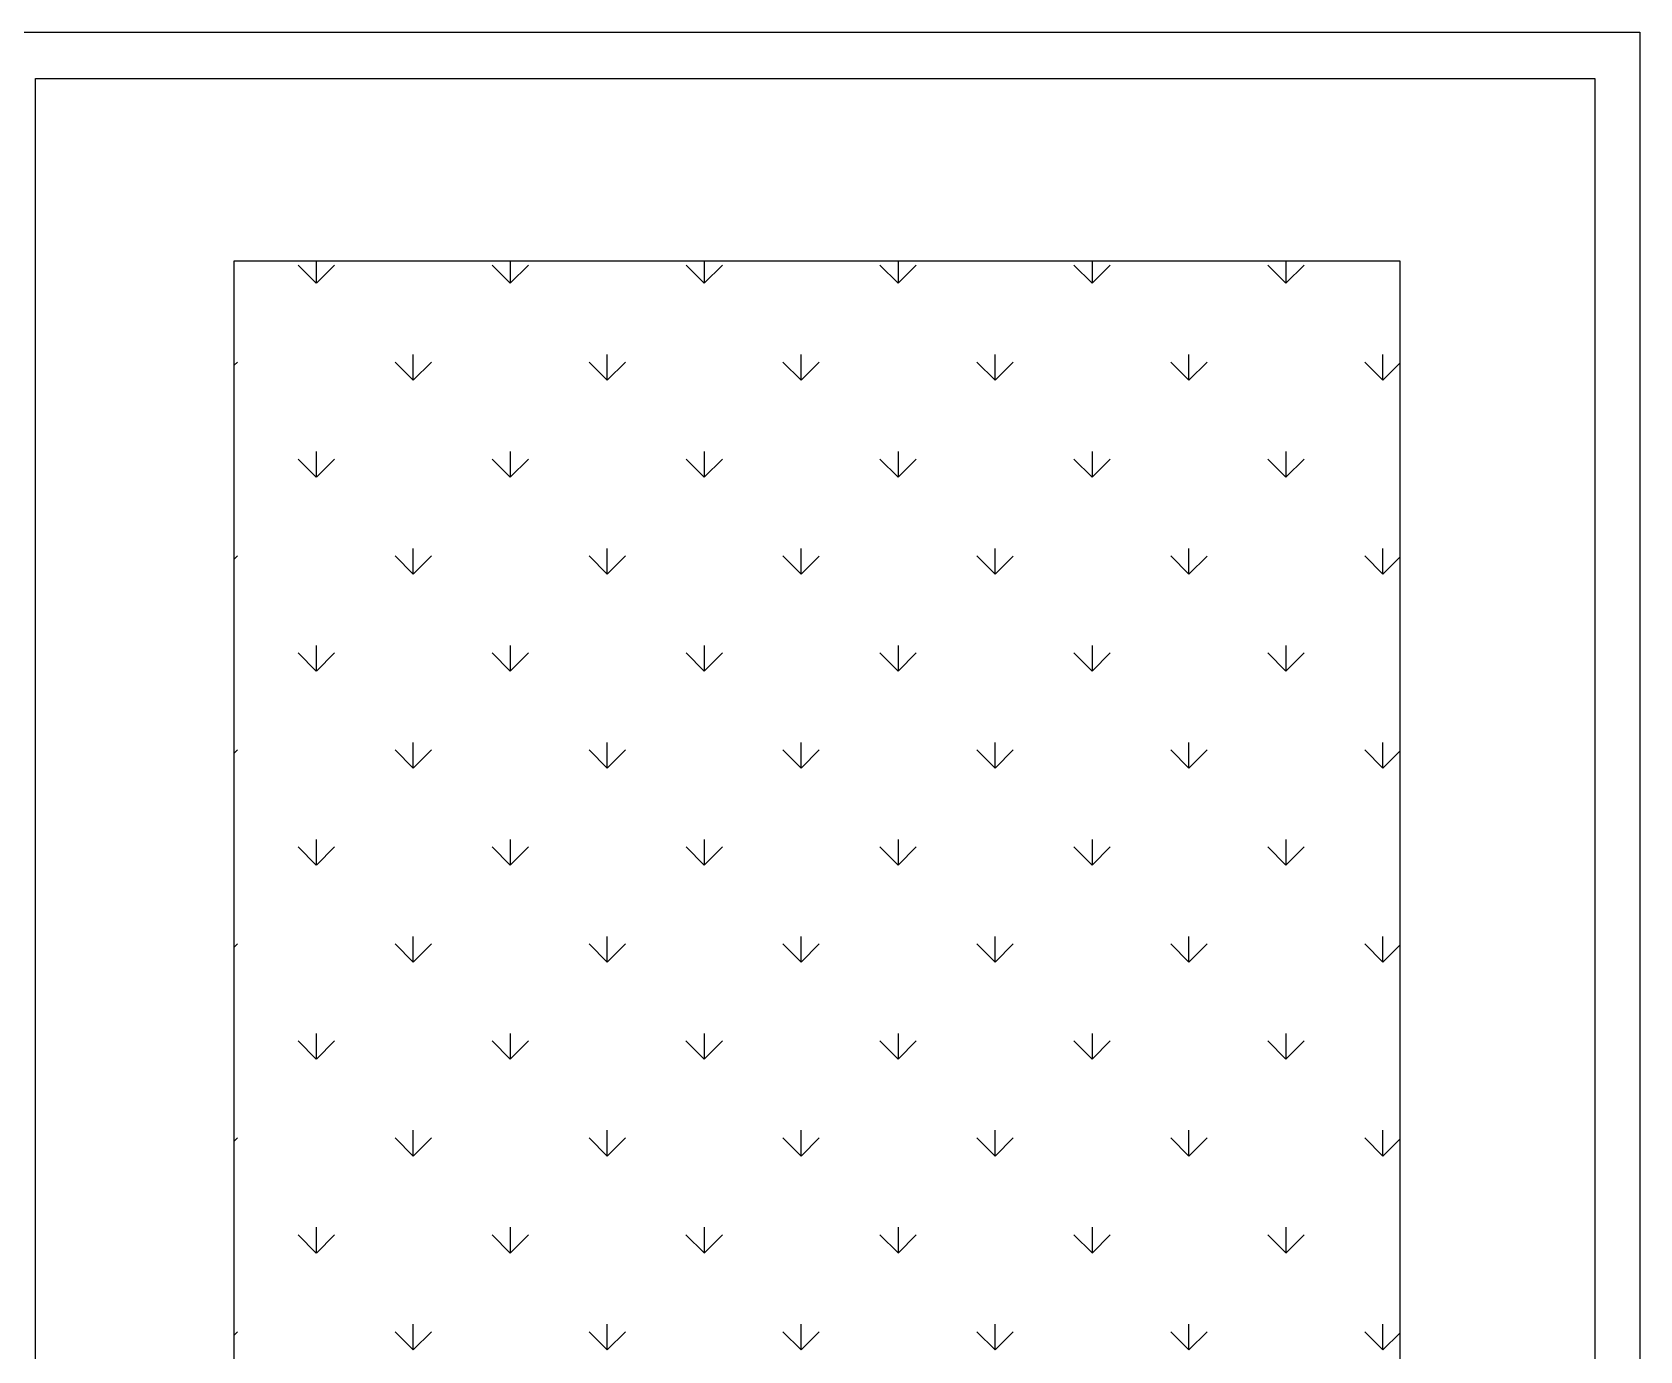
# Model space of a CAD drawing. Header units: metres. Extents: x -8 to 211, y -5 to 116.
# Drawn here: x 167.47 to 174.5, y 68.78 to 74.55 of the extents above; entities that cross this region are included whole.
import ezdxf

# ---------------------------------------------------------------- set-up
doc = ezdxf.new("R2010")
doc.units = ezdxf.units.M
doc.header["$LTSCALE"] = 0.6
doc.header["$MEASUREMENT"] = 0
doc.layers.add('A_VEGETATION', color=3, linetype='CONTINUOUS')

msp = doc.modelspace()

# ---------------------------------------------------------------- linework, layer by layer
at = {"layer": 'A_VEGETATION', "color": 8, "linetype": 'Continuous'}
for p, q in [((168.6291, 73.5271), (168.7086, 73.4476)), ((168.7086, 73.5461), (168.7086, 73.4476)), ((168.7882, 73.5272), (168.7087, 73.4476)), ((169.5572, 73.4476), (169.4776, 73.5272)), ((169.5572, 73.5461), (169.5572, 73.4476)), ((169.5572, 73.4476), (169.6367, 73.5271)), ((170.3262, 73.5272), (170.4057, 73.4476)), ((170.4057, 73.5461), (170.4057, 73.4476)), ((170.4853, 73.5271), (170.4057, 73.4476)), ((171.2542, 73.4476), (171.1747, 73.5272)), ((171.2542, 73.5461), (171.2542, 73.4476)), ((171.2542, 73.4476), (171.3338, 73.5271)), ((172.0232, 73.5272), (172.1028, 73.4476)), ((172.1027, 73.5461), (172.1027, 73.4476)), ((172.1823, 73.5271), (172.1028, 73.4476)), ((172.9513, 73.4476), (172.8718, 73.5272)), ((172.9513, 73.5461), (172.9513, 73.4476)), ((172.9513, 73.4476), (173.0309, 73.5271)), ((168.3639, 73.1029), (168.3498, 73.0888)), ((169.0534, 73.1029), (169.1329, 73.0233)), ((169.1329, 73.0233), (169.1329, 73.1358)), ((169.1329, 73.0233), (169.2125, 73.1029)), ((169.9814, 73.0233), (169.9019, 73.1029)), ((169.9814, 73.0233), (169.9814, 73.1358)), ((170.061, 73.1029), (169.9814, 73.0233)), ((170.7504, 73.1029), (170.83, 73.0233)), ((170.8299, 73.0233), (170.8299, 73.1358)), ((170.83, 73.0233), (170.9095, 73.1029)), ((171.6785, 73.0233), (171.599, 73.1029)), ((171.6785, 73.0233), (171.6785, 73.1358)), ((171.7581, 73.1029), (171.6785, 73.0233)), ((172.4475, 73.1029), (172.527, 73.0233)), ((172.527, 73.0233), (172.527, 73.1358)), ((172.527, 73.0233), (172.6066, 73.1029)), ((173.3756, 73.0234), (173.296, 73.1029)), ((173.3755, 73.0233), (173.3755, 73.1358)), ((173.4498, 73.0975), (173.3756, 73.0233)), ((168.7086, 72.5991), (168.6291, 72.6786)), ((168.7086, 72.7116), (168.7086, 72.5991)), ((168.7087, 72.5991), (168.7882, 72.6786)), ((169.4776, 72.6786), (169.5572, 72.5991)), ((169.5572, 72.7116), (169.5572, 72.5991)), ((169.6367, 72.6786), (169.5572, 72.5991)), ((170.4057, 72.5991), (170.3262, 72.6786)), ((170.4057, 72.7116), (170.4057, 72.5991)), ((170.4057, 72.5991), (170.4853, 72.6786)), ((171.1747, 72.6786), (171.2542, 72.5991)), ((171.2542, 72.7116), (171.2542, 72.5991)), ((171.3338, 72.6786), (171.2542, 72.5991)), ((172.1028, 72.5991), (172.0232, 72.6786)), ((172.1027, 72.7116), (172.1027, 72.5991)), ((172.1028, 72.5991), (172.1823, 72.6786)), ((172.8717, 72.6786), (172.9513, 72.5991)), ((172.9513, 72.7116), (172.9513, 72.5991)), ((173.0309, 72.6786), (172.9513, 72.5991)), ((168.3498, 72.2402), (168.3639, 72.2544)), ((169.1329, 72.1748), (169.0534, 72.2544)), ((169.1329, 72.1748), (169.1329, 72.2873)), ((169.2125, 72.2544), (169.1329, 72.1748)), ((169.9019, 72.2544), (169.9814, 72.1748)), ((169.9814, 72.1748), (169.9814, 72.2873)), ((169.9815, 72.1748), (170.061, 72.2544)), ((170.83, 72.1748), (170.7504, 72.2544)), ((170.8299, 72.1748), (170.8299, 72.2873)), ((170.9095, 72.2543), (170.83, 72.1748)), ((171.599, 72.2544), (171.6785, 72.1748)), ((171.6785, 72.1748), (171.6785, 72.2873)), ((171.6785, 72.1748), (171.7581, 72.2543)), ((172.527, 72.1748), (172.4475, 72.2544)), ((172.527, 72.1748), (172.527, 72.2873)), ((172.6066, 72.2543), (172.527, 72.1748)), ((173.296, 72.2544), (173.3756, 72.1748)), ((173.3755, 72.1748), (173.3755, 72.2873)), ((173.3756, 72.1748), (173.4498, 72.249)), ((168.6291, 71.8301), (168.7086, 71.7505)), ((168.7086, 71.863), (168.7086, 71.7505)), ((168.7882, 71.8301), (168.7087, 71.7505)), ((169.5572, 71.7505), (169.4776, 71.8301)), ((169.5572, 71.863), (169.5572, 71.7505)), ((169.5572, 71.7505), (169.6367, 71.8301)), ((170.3262, 71.8301), (170.4057, 71.7505)), ((170.4057, 71.863), (170.4057, 71.7505)), ((170.4853, 71.8301), (170.4057, 71.7505)), ((171.2542, 71.7505), (171.1747, 71.8301)), ((171.2542, 71.863), (171.2542, 71.7505)), ((171.2543, 71.7505), (171.3338, 71.8301)), ((172.0232, 71.8301), (172.1028, 71.7506)), ((172.1027, 71.863), (172.1027, 71.7505)), ((172.1823, 71.8301), (172.1028, 71.7505)), ((172.9513, 71.7506), (172.8717, 71.8301)), ((172.9513, 71.863), (172.9513, 71.7505)), ((172.9513, 71.7505), (173.0309, 71.8301)), ((168.3639, 71.4058), (168.3498, 71.3917)), ((169.0534, 71.4058), (169.1329, 71.3263)), ((169.1329, 71.3263), (169.1329, 71.4388)), ((169.1329, 71.3263), (169.2125, 71.4058)), ((169.9814, 71.3263), (169.9019, 71.4058)), ((169.9814, 71.3263), (169.9814, 71.4388)), ((170.061, 71.4058), (169.9815, 71.3263)), ((170.7504, 71.4058), (170.83, 71.3263)), ((170.8299, 71.3263), (170.8299, 71.4388)), ((170.83, 71.3263), (170.9095, 71.4058)), ((171.6785, 71.3263), (171.5989, 71.4058)), ((171.6785, 71.3263), (171.6785, 71.4388)), ((171.7581, 71.4058), (171.6785, 71.3263)), ((172.4475, 71.4058), (172.527, 71.3263)), ((172.527, 71.3263), (172.527, 71.4388)), ((172.527, 71.3263), (172.6066, 71.4058)), ((173.3756, 71.3263), (173.296, 71.4058)), ((173.3755, 71.3263), (173.3755, 71.4388)), ((173.4498, 71.4005), (173.3756, 71.3263)), ((168.7086, 70.902), (168.6291, 70.9816)), ((168.7086, 71.0145), (168.7086, 70.902)), ((168.7087, 70.902), (168.7882, 70.9816)), ((169.4776, 70.9816), (169.5572, 70.902)), ((169.5572, 71.0145), (169.5572, 70.902)), ((169.6367, 70.9816), (169.5572, 70.902)), ((170.4057, 70.902), (170.3262, 70.9816)), ((170.4057, 71.0145), (170.4057, 70.902)), ((170.4057, 70.902), (170.4853, 70.9816)), ((171.1747, 70.9816), (171.2542, 70.902)), ((171.2542, 71.0145), (171.2542, 70.902)), ((171.3338, 70.9815), (171.2543, 70.902)), ((172.1028, 70.902), (172.0232, 70.9816)), ((172.1027, 71.0145), (172.1027, 70.902)), ((172.1028, 70.902), (172.1823, 70.9815)), ((172.8717, 70.9816), (172.9513, 70.902)), ((172.9513, 71.0145), (172.9513, 70.902)), ((173.0309, 70.9815), (172.9513, 70.902)), ((169.1329, 70.4778), (169.1329, 70.5903)), ((169.9814, 70.4778), (169.9814, 70.5903)), ((170.8299, 70.4778), (170.8299, 70.5903)), ((171.6785, 70.4778), (171.6785, 70.5903)), ((172.527, 70.4778), (172.527, 70.5903)), ((173.3755, 70.4778), (173.3755, 70.5903)), ((168.3498, 70.5432), (168.3639, 70.5573)), ((169.1329, 70.4777), (169.0534, 70.5573)), ((169.2125, 70.5573), (169.1329, 70.4777)), ((169.9019, 70.5573), (169.9814, 70.4777)), ((169.9815, 70.4777), (170.061, 70.5573)), ((170.83, 70.4777), (170.7504, 70.5573)), ((170.9095, 70.5573), (170.83, 70.4777)), ((171.5989, 70.5573), (171.6785, 70.4778)), ((171.6785, 70.4777), (171.7581, 70.5573)), ((172.527, 70.4778), (172.4475, 70.5573)), ((172.6066, 70.5573), (172.5271, 70.4777)), ((173.296, 70.5573), (173.3756, 70.4778)), ((173.3756, 70.4777), (173.4498, 70.5519)), ((168.7086, 70.166), (168.7086, 70.0535)), ((169.5572, 70.166), (169.5572, 70.0535)), ((170.4057, 70.166), (170.4057, 70.0535)), ((171.2542, 70.166), (171.2542, 70.0535)), ((172.1027, 70.166), (172.1027, 70.0535)), ((172.9513, 70.166), (172.9513, 70.0535)), ((168.6291, 70.133), (168.7086, 70.0535)), ((168.7882, 70.133), (168.7087, 70.0535)), ((169.5572, 70.0535), (169.4776, 70.133)), ((169.5572, 70.0535), (169.6367, 70.133)), ((170.3261, 70.133), (170.4057, 70.0535)), ((170.4853, 70.133), (170.4057, 70.0535)), ((171.2542, 70.0535), (171.1747, 70.133)), ((171.2543, 70.0535), (171.3338, 70.133)), ((172.0232, 70.133), (172.1028, 70.0535)), ((172.1823, 70.133), (172.1028, 70.0535)), ((172.9513, 70.0535), (172.8717, 70.133)), ((172.9513, 70.0535), (173.0309, 70.133)), ((169.1329, 69.6292), (169.1329, 69.7417)), ((169.9814, 69.6292), (169.9814, 69.7417)), ((170.8299, 69.6292), (170.8299, 69.7417)), ((171.6785, 69.6292), (171.6785, 69.7417)), ((172.527, 69.6292), (172.527, 69.7417)), ((173.3755, 69.6292), (173.3755, 69.7417)), ((168.3639, 69.7088), (168.3498, 69.6947)), ((169.0533, 69.7088), (169.1329, 69.6292)), ((169.1329, 69.6292), (169.2125, 69.7088)), ((169.9814, 69.6292), (169.9019, 69.7088)), ((170.061, 69.7088), (169.9815, 69.6292)), ((170.7504, 69.7088), (170.83, 69.6292)), ((170.83, 69.6292), (170.9095, 69.7088)), ((171.6785, 69.6292), (171.5989, 69.7088)), ((171.7581, 69.7088), (171.6785, 69.6292)), ((172.4475, 69.7088), (172.527, 69.6292)), ((172.5271, 69.6292), (172.6066, 69.7087)), ((173.3756, 69.6292), (173.296, 69.7088)), ((173.4498, 69.7034), (173.3756, 69.6292)), ((168.7086, 69.3175), (168.7086, 69.205)), ((169.5572, 69.3175), (169.5572, 69.205)), ((170.4057, 69.3175), (170.4057, 69.205)), ((171.2542, 69.3175), (171.2542, 69.205)), ((172.1027, 69.3175), (172.1027, 69.205)), ((172.9513, 69.3175), (172.9513, 69.205)), ((168.7086, 69.2049), (168.6291, 69.2845)), ((168.7087, 69.2049), (168.7882, 69.2845)), ((169.4776, 69.2845), (169.5572, 69.2049)), ((169.6367, 69.2845), (169.5572, 69.2049)), ((170.4057, 69.205), (170.3261, 69.2845)), ((170.4057, 69.2049), (170.4853, 69.2845)), ((171.1747, 69.2845), (171.2542, 69.205)), ((171.3338, 69.2845), (171.2543, 69.2049)), ((172.1028, 69.205), (172.0232, 69.2845)), ((172.1028, 69.2049), (172.1823, 69.2845)), ((172.8717, 69.2845), (172.9513, 69.205)), ((173.0309, 69.2845), (172.9513, 69.2049)), ((169.1329, 68.7807), (169.1329, 68.8932)), ((169.9814, 68.7807), (169.9814, 68.8932)), ((170.8299, 68.7807), (170.8299, 68.8932)), ((171.6785, 68.7807), (171.6785, 68.8932)), ((172.527, 68.7807), (172.527, 68.8932)), ((173.3755, 68.7807), (173.3755, 68.8932)), ((168.3498, 68.8461), (168.364, 68.8602)), ((169.1329, 68.7807), (169.0533, 68.8602)), ((169.2125, 68.8602), (169.1329, 68.7807)), ((169.9019, 68.8602), (169.9814, 68.7807)), ((169.9815, 68.7807), (170.061, 68.8602)), ((170.83, 68.7807), (170.7504, 68.8602)), ((170.9095, 68.8602), (170.83, 68.7807)), ((171.5989, 68.8602), (171.6785, 68.7807)), ((171.6785, 68.7807), (171.7581, 68.8602)), ((172.527, 68.7807), (172.4475, 68.8602)), ((172.6066, 68.8602), (172.5271, 68.7807)), ((173.296, 68.8602), (173.3756, 68.7807)), ((173.3756, 68.7807), (173.4498, 68.8549))]:
    msp.add_line(p, q, dxfattribs=at)
for points in [[(167.2999, 74.5462), (174.4999, 74.5462), (174.4999, 67.4962)], [(168.3498, 68.5462), (168.3498, 73.5462), (173.4499, 73.5462), (173.4499, 68.5462)]]:
    msp.add_lwpolyline(points, dxfattribs=at)
msp.add_lwpolyline([(167.4804, 67.6708), (167.4804, 74.3432), (174.3027, 74.3432), (174.3027, 67.6708)], close=True, dxfattribs=at)

doc.saveas('drawing.dxf')
